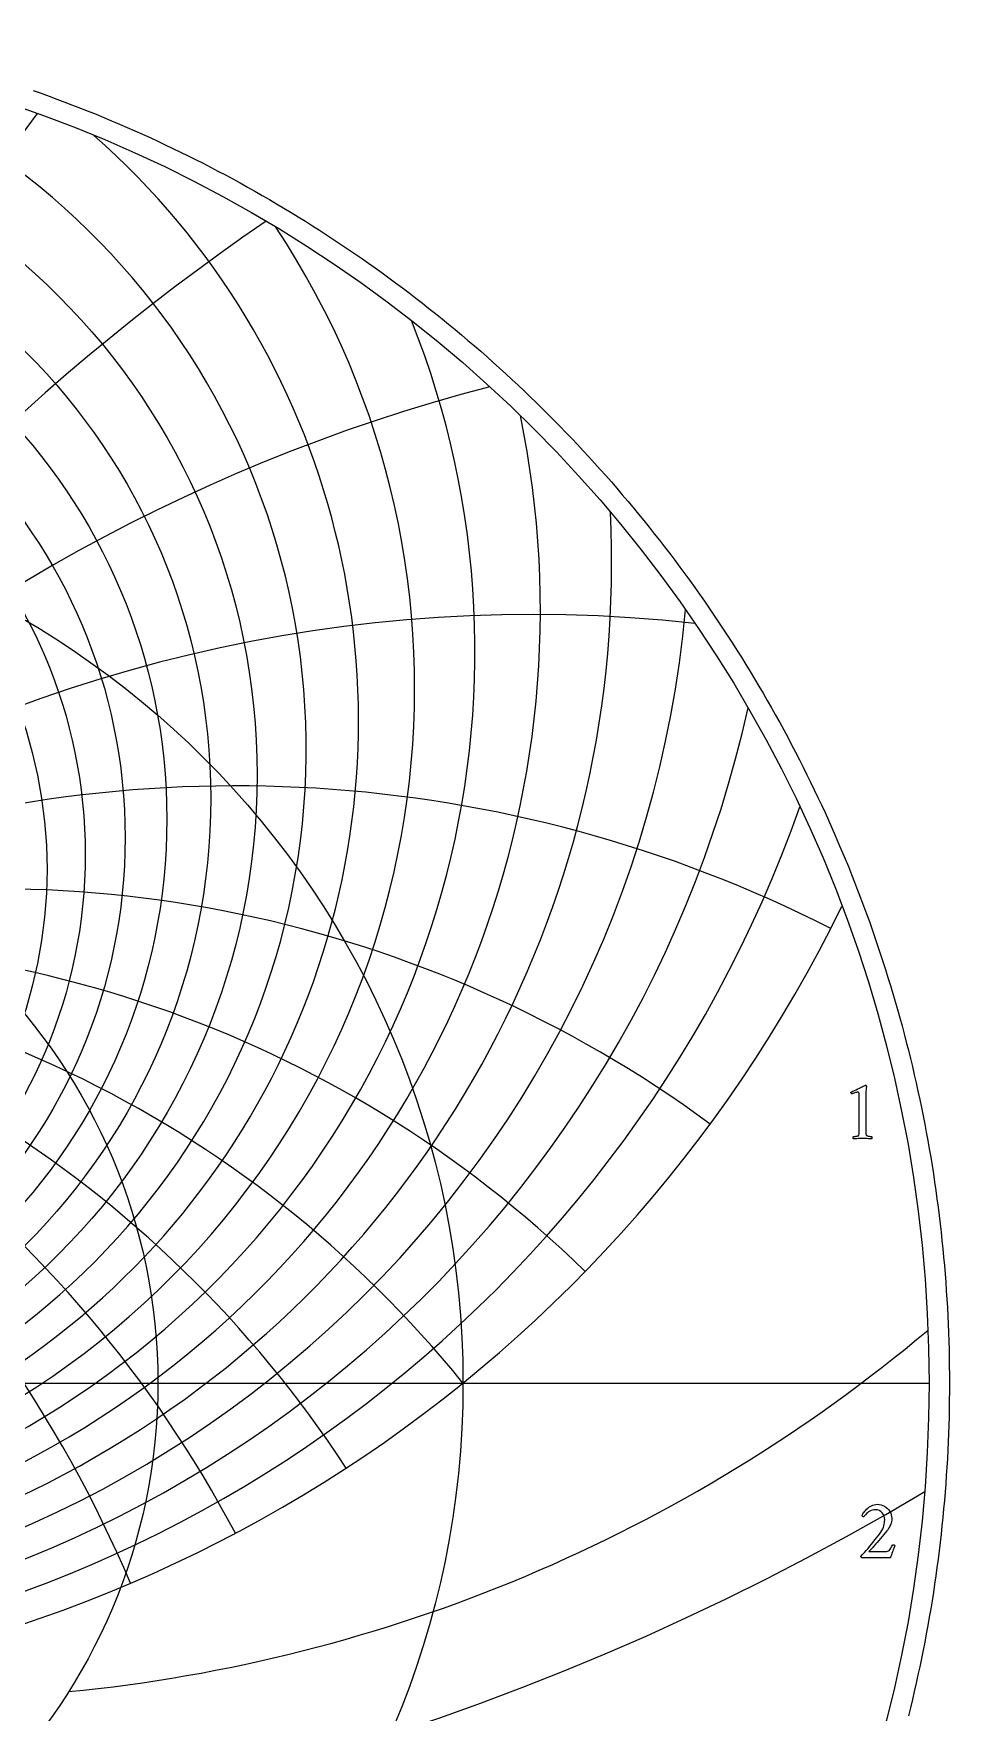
# Model space of a CAD drawing. Header units: millimetres. Extents: x -96 to 96, y -96 to 98.
# Drawn here: x 31.8 to 95.9, y -23.1 to 94.5 of the extents above; entities that cross this region are included whole.
import ezdxf

# ---------------------------------------------------------------- set-up
doc = ezdxf.new("R2010")
doc.units = ezdxf.units.MM
for name, color, linetype in [('CUT_OUTER', 1, 'Continuous'), ('ENGRAVE', 7, 'Continuous'), ('ENGRAVE_FINE', 8, 'Continuous'), ('TEXT', 5, 'Continuous')]:
    doc.layers.add(name, color=color, linetype=linetype)

msp = doc.modelspace()

# ---------------------------------------------------------------- linework, layer by layer
at = {"layer": 'CUT_OUTER'}
msp.add_lwpolyline([(31.7614, 90.5142), (32.3162, 90.3176), (32.8697, 90.1176), (33.4221, 89.9142), (33.9731, 89.7075), (34.5229, 89.4973), (35.0714, 89.2838), (35.6186, 89.0669), (36.1644, 88.8467), (36.7089, 88.6231), (37.252, 88.3962), (37.7937, 88.166), (38.334, 87.9324), (38.8728, 87.6956), (39.4101, 87.4554), (39.946, 87.2119), (40.4804, 86.9652), (41.0132, 86.7152), (41.5445, 86.4619), (42.0743, 86.2053), (42.6024, 85.9456), (43.129, 85.6825), (43.6539, 85.4163), (44.1772, 85.1468), (44.6988, 84.8742), (45.2187, 84.5983), (45.737, 84.3192), (46.2535, 84.037), (46.7682, 83.7516), (47.2813, 83.4631), (47.7925, 83.1714), (48.3019, 82.8766), (48.8095, 82.5787), (49.3153, 82.2776), (49.8192, 81.9735), (50.3213, 81.6662), (50.8214, 81.3559), (51.3196, 81.0426), (51.8159, 80.7262), (52.3103, 80.4067), (52.8027, 80.0842), (53.2931, 79.7587), (53.7815, 79.4302), (54.2678, 79.0987), (54.7521, 78.7643), (55.2344, 78.4268), (55.7146, 78.0864), (56.1927, 77.7431), (56.6686, 77.3969), (57.1425, 77.0477), (57.6141, 76.6956), (58.0836, 76.3407), (58.551, 75.9828), (59.0161, 75.6221), (59.479, 75.2586), (59.9396, 74.8922), (60.398, 74.523), (60.8542, 74.151), (61.308, 73.7762), (61.7595, 73.3987), (62.2087, 73.0183), (62.6556, 72.6353), (63.1001, 72.2494), (63.5422, 71.8609), (63.982, 71.4697), (64.4193, 71.0757), (64.8542, 70.6791), (65.2867, 70.2799), (65.7167, 69.8779), (66.1442, 69.4734), (66.5692, 69.0662), (66.9917, 68.6565), (67.4117, 68.2441), (67.8292, 67.8292), (68.2441, 67.4117), (68.6565, 66.9917), (69.0662, 66.5692), (69.4734, 66.1442), (69.8779, 65.7167), (70.2799, 65.2867), (70.6791, 64.8542), (71.0757, 64.4193), (71.4697, 63.982), (71.8609, 63.5422), (72.2494, 63.1001), (72.6353, 62.6556), (73.0183, 62.2087), (73.3987, 61.7595), (73.7762, 61.308), (74.151, 60.8542), (74.523, 60.398), (74.8922, 59.9396), (75.2586, 59.479), (75.6221, 59.0161), (75.9828, 58.551), (76.3407, 58.0836), (76.6956, 57.6141), (77.0477, 57.1425), (77.3969, 56.6686), (77.7431, 56.1927), (78.0864, 55.7146), (78.4268, 55.2344), (78.7643, 54.7521), (79.0987, 54.2678), (79.4302, 53.7815), (79.7587, 53.2931), (80.0842, 52.8027), (80.4067, 52.3103), (80.7262, 51.8159), (81.0426, 51.3196), (81.3559, 50.8214), (81.6662, 50.3213), (81.9735, 49.8192), (82.2776, 49.3153), (82.5787, 48.8095), (82.8766, 48.3019), (83.1714, 47.7925), (83.4631, 47.2813), (83.7516, 46.7682), (84.037, 46.2535), (84.3192, 45.737), (84.5983, 45.2187), (84.8742, 44.6988), (85.1468, 44.1772), (85.4163, 43.6539), (85.6825, 43.129), (85.9456, 42.6024), (86.2053, 42.0743), (86.4619, 41.5445), (86.7152, 41.0132), (86.9652, 40.4804), (87.2119, 39.946), (87.4554, 39.4101), (87.6956, 38.8728), (87.9324, 38.334), (88.166, 37.7937), (88.3962, 37.252), (88.6231, 36.7089), (88.8467, 36.1644), (89.0669, 35.6186), (89.2838, 35.0714), (89.4973, 34.5229), (89.7075, 33.9731), (89.9142, 33.4221), (90.1176, 32.8697), (90.3176, 32.3162), (90.5142, 31.7614), (90.7074, 31.2054), (90.8971, 30.6482), (91.0835, 30.0899), (91.2664, 29.5305), (91.4459, 28.9699), (91.6219, 28.4083), (91.7945, 27.8456), (91.9636, 27.2818), (92.1293, 26.717), (92.2915, 26.1512), (92.4502, 25.5844), (92.6055, 25.0167), (92.7572, 24.448), (92.9055, 23.8784), (93.0502, 23.3079), (93.1915, 22.7365), (93.3293, 22.1642), (93.4635, 21.5912), (93.5942, 21.0173), (93.7214, 20.4426), (93.8451, 19.8672), (93.9652, 19.291), (94.0818, 18.714), (94.1949, 18.1364), (94.3044, 17.5581), (94.4104, 16.9791), (94.5128, 16.3995), (94.6116, 15.8193), (94.7069, 15.2385), (94.7986, 14.6571), (94.8868, 14.0751), (94.9713, 13.4926), (95.0523, 12.9097), (95.1298, 12.3262), (95.2036, 11.7422), (95.2739, 11.1579), (95.3405, 10.5731), (95.4036, 9.9879), (95.4631, 9.4023), (95.519, 8.8164), (95.5713, 8.2301), (95.62, 7.6435), (95.6651, 7.0567), (95.7066, 6.4696), (95.7445, 5.8822), (95.7788, 5.2946), (95.8095, 4.7068), (95.8365, 4.1189), (95.86, 3.5307), (95.8799, 2.9425), (95.8961, 2.3541), (95.9087, 1.7657), (95.9178, 1.1771), (95.9232, 0.5886), (95.925, 0), (95.9232, -0.5886), (95.9178, -1.1771), (95.9087, -1.7657), (95.8961, -2.3541), (95.8799, -2.9425), (95.86, -3.5307), (95.8365, -4.1189), (95.8095, -4.7068), (95.7788, -5.2946), (95.7445, -5.8822), (95.7066, -6.4696), (95.6651, -7.0567), (95.62, -7.6435), (95.5713, -8.2301), (95.519, -8.8164), (95.4631, -9.4023), (95.4036, -9.9879), (95.3405, -10.5731), (95.2739, -11.1579), (95.2036, -11.7422), (95.1298, -12.3262), (95.0523, -12.9097), (94.9713, -13.4926), (94.8868, -14.0751), (94.7986, -14.6571), (94.7069, -15.2385), (94.6116, -15.8193), (94.5128, -16.3995), (94.4104, -16.9791), (94.3044, -17.5581), (94.1949, -18.1364), (94.0818, -18.714), (93.9652, -19.291), (93.8451, -19.8672), (93.7214, -20.4426), (93.5942, -21.0173), (93.4635, -21.5912), (93.3293, -22.1642), (93.1915, -22.7365), (93.0502, -23.3079)], dxfattribs=at)
at = {"layer": 'ENGRAVE'}
msp.add_lwpolyline([(-94.5, 0), (94.5, 0)], dxfattribs=at)
for centre, radius in [((0, 0), 94.5), ((0, 42.5683), 47.4367), ((0, 35.9715), 32.7296), ((0, 0), 61.8587), ((0, 0), 40.492)]:
    msp.add_circle(centre, radius, dxfattribs=at)
for centre, radius, start, end in [((0, 54.128), 67.2765, 168.321204, 11.678796), ((0, 76.3891), 98.2944, 205.930897, 334.069103), ((0, -50.0922), 79.5973, 39, 141), ((0, -50.0922), 79.5973, 39, 141), ((23.5668, 87.9524), 110.0796, 275.566529, 310.069655)]:
    msp.add_arc(centre, radius, start, end, dxfattribs=at)
at = {"layer": 'ENGRAVE_FINE'}
for centre, radius in [((0, 40.9497), 44.1915), ((0, 39.498), 41.1178), ((0, 38.1946), 38.1946), ((0, 37.0235), 35.4037)]:
    msp.add_circle(centre, radius, dxfattribs=at)
for centre, radius, start, end in [((0, 44.3762), 50.8778, 104.46207, 75.53793), ((218.6917, -50.0922), 232.7269, 143.3264, 172.854105), ((218.6917, -50.0922), 232.7269, 143.3264, 172.854105), ((0, 46.4002), 54.544, 131.307855, 48.692145), ((137.8665, -50.0922), 159.1945, 124.337179, 169.159346), ((137.8665, -50.0922), 159.1945, 124.337179, 169.159346), ((0, 48.6725), 58.4699, 146.48771, 33.51229), ((0, 51.2324), 62.6972, 158.307565, 21.692435), ((94.8603, -50.0922), 123.8314, 104.554259, 165.311432), ((94.8603, -50.0922), 123.8314, 104.554259, 165.311432), ((0, 57.4193), 72.2702, 177.166321, 2.833679), ((0, 61.181), 77.756, 185.179056, 354.820944), ((66.79, -50.0922), 103.9069, 83.748509, 161.246929), ((66.79, -50.0922), 103.9069, 83.748509, 161.246929), ((0, 65.5084), 83.8317, 192.562112, 347.437888), ((-45.9555, -50.0922), 91.911, 23.109812, 116.954145), ((-45.9555, -50.0922), 91.911, 23.109812, 116.954145), ((45.9555, -50.0922), 91.911, 63.045855, 156.890188), ((45.9555, -50.0922), 91.911, 63.045855, 156.890188), ((0, 70.5242), 90.6233, 199.448543, 340.551457), ((-28.971, -50.0922), 84.7056, 27.851987, 126.345474), ((-28.971, -50.0922), 84.7056, 27.851987, 126.345474), ((28.971, -50.0922), 84.7056, 53.654526, 152.148013), ((28.971, -50.0922), 84.7056, 53.654526, 152.148013), ((-14.0351, -50.0922), 80.8252, 33.097661, 134.238363), ((-14.0351, -50.0922), 80.8252, 33.097661, 134.238363), ((14.0351, -50.0922), 80.8252, 45.761637, 146.902339), ((14.0351, -50.0922), 80.8252, 45.761637, 146.902339), ((0, 150.0866), 183.6731, 239.147014, 300.852986)]:
    msp.add_arc(centre, radius, start, end, dxfattribs=at)
at = {"layer": 'TEXT'}
for points in [[(89.6125, 17.789), (89.6125, 20.1437), (89.6108, 20.2015), (89.6058, 20.2496), (89.5974, 20.2879), (89.5857, 20.3166), (89.5698, 20.3375), (89.5492, 20.3524), (89.5236, 20.3613), (89.4933, 20.3643), (89.456, 20.3615), (89.4098, 20.3531), (89.3547, 20.3392), (89.2906, 20.3196), (89.2261, 20.2982), (89.1699, 20.2786), (89.1218, 20.2609), (89.0819, 20.2451), (89.0585, 20.2671), (89.0417, 20.2913), (89.0316, 20.3177), (89.0283, 20.3464), (89.0283, 20.3468), (89.0283, 20.3479), (89.0283, 20.3498), (89.0283, 20.3524), (89.029, 20.3632), (89.0313, 20.3718), (89.035, 20.3781), (89.0402, 20.3822), (89.1589, 20.436), (89.2764, 20.4902), (89.3929, 20.5448), (89.5082, 20.5998), (89.6181, 20.6525), (89.7183, 20.7004), (89.8088, 20.7434), (89.8897, 20.7816), (89.9566, 20.8129), (90.0052, 20.8353), (90.0356, 20.8487), (90.0477, 20.8531), (90.0596, 20.8531), (90.0734, 20.8509), (90.0849, 20.8442), (90.0942, 20.833), (90.1013, 20.8174), (90.1069, 20.8002), (90.1118, 20.7846), (90.1158, 20.7704), (90.1192, 20.7578), (90.1177, 20.7486), (90.1132, 20.7212), (90.1058, 20.6756), (90.0954, 20.6117), (90.0849, 20.531), (90.0775, 20.4351), (90.073, 20.3239), (90.0715, 20.1974), (90.0715, 17.789), (90.0717, 17.7246), (90.0723, 17.6624), (90.0732, 17.6024), (90.0745, 17.5446), (90.0773, 17.4906), (90.0827, 17.4418), (90.0907, 17.3982), (90.1013, 17.3598), (90.1114, 17.3453), (90.1296, 17.3315), (90.1561, 17.3185), (90.1907, 17.3062), (90.23, 17.2952), (90.2705, 17.2861), (90.312, 17.2788), (90.3547, 17.2734), (90.3947, 17.2695), (90.4284, 17.2667), (90.4558, 17.265), (90.4769, 17.2644), (90.4849, 17.2503), (90.491, 17.2317), (90.4953, 17.2086), (90.4977, 17.181), (90.4976, 17.1534), (90.494, 17.1303), (90.4871, 17.1117), (90.4769, 17.0975), (90.3893, 17.1033), (90.3055, 17.1087), (90.2254, 17.1137), (90.149, 17.1184), (90.073, 17.1223), (89.994, 17.1251), (89.912, 17.1268), (89.8271, 17.1273), (89.7455, 17.1268), (89.6676, 17.1251), (89.5935, 17.1223), (89.5231, 17.1184), (89.4519, 17.1137), (89.3755, 17.1087), (89.2939, 17.1033), (89.2071, 17.0975), (89.1969, 17.1117), (89.19, 17.1303), (89.1864, 17.1534), (89.1863, 17.181), (89.1887, 17.2086), (89.193, 17.2317), (89.1991, 17.2503), (89.2071, 17.2644), (89.2282, 17.265), (89.2556, 17.2667), (89.2893, 17.2695), (89.3293, 17.2734), (89.372, 17.2788), (89.4135, 17.2861), (89.454, 17.2952), (89.4933, 17.3062), (89.5275, 17.3185), (89.5529, 17.3315), (89.5693, 17.3453), (89.5767, 17.3598), (89.5875, 17.3982), (89.5961, 17.4418), (89.6024, 17.4906), (89.6065, 17.5446), (89.6091, 17.6024), (89.611, 17.6624), (89.6121, 17.7246), (89.6125, 17.789)], [(92.1135, -11.3589), (92.0833, -11.4329), (92.0524, -11.5117), (92.0207, -11.5953), (91.9883, -11.6838), (91.9563, -11.773), (91.9257, -11.8589), (91.8967, -11.9414), (91.8691, -12.0206), (91.8445, -12.0918), (91.8244, -12.1503), (91.8087, -12.1961), (91.7976, -12.2293), (89.7826, -12.2293), (89.7735, -12.2224), (89.764, -12.2136), (89.7541, -12.203), (89.7439, -12.1905), (89.7348, -12.1777), (89.7282, -12.1659), (89.7243, -12.1553), (89.723, -12.1458), (89.846, -12.0072), (89.9704, -11.8656), (90.0964, -11.7211), (90.2238, -11.5735), (90.3505, -11.4249), (90.4741, -11.2769), (90.5949, -11.1298), (90.7126, -10.9834), (90.8247, -10.8403), (90.9287, -10.7032), (91.0244, -10.572), (91.112, -10.4468), (91.1934, -10.3198), (91.2588, -10.2009), (91.3082, -10.0903), (91.3415, -9.9878), (91.3637, -9.8883), (91.3795, -9.7866), (91.389, -9.6827), (91.3922, -9.5765), (91.3808, -9.4334), (91.3467, -9.3023), (91.2899, -9.183), (91.2104, -9.0757), (91.1133, -8.9871), (91.004, -8.9237), (90.8823, -8.8857), (90.7484, -8.8731), (90.6358, -8.8794), (90.5308, -8.8984), (90.4332, -8.9301), (90.343, -8.9744), (90.2607, -9.0262), (90.1865, -9.0802), (90.1206, -9.1365), (90.0628, -9.195), (90.0136, -9.2509), (89.9734, -9.2993), (89.9421, -9.3403), (89.9197, -9.3738), (89.9017, -9.3714), (89.8832, -9.3641), (89.8644, -9.352), (89.8452, -9.3351), (89.8283, -9.317), (89.8162, -9.3015), (89.8089, -9.2887), (89.8065, -9.2784), (89.8193, -9.2469), (89.84, -9.2061), (89.8685, -9.156), (89.9048, -9.0966), (89.949, -9.0318), (90.001, -8.9655), (90.0608, -8.8976), (90.1284, -8.8283), (90.2027, -8.7609), (90.2826, -8.6987), (90.3681, -8.6417), (90.4592, -8.5899), (90.5559, -8.5469), (90.6582, -8.5161), (90.7661, -8.4977), (90.8795, -8.4915), (91.0164, -8.5003), (91.147, -8.5266), (91.2713, -8.5703), (91.3892, -8.6316), (91.498, -8.7067), (91.5949, -8.7918), (91.6798, -8.887), (91.7528, -8.9923), (91.8115, -9.1044), (91.8534, -9.2203), (91.8786, -9.3399), (91.887, -9.4632), (91.8814, -9.5865), (91.8646, -9.7061), (91.8367, -9.822), (91.7976, -9.9342), (91.7487, -10.0426), (91.6917, -10.1473), (91.6265, -10.2483), (91.5531, -10.3455), (91.449, -10.4727), (91.3393, -10.6041), (91.224, -10.7395), (91.1031, -10.879), (90.981, -11.0184), (90.8624, -11.1532), (90.7471, -11.2837), (90.6351, -11.4096), (90.5304, -11.5271), (90.4369, -11.6324), (90.3545, -11.7253), (90.2834, -11.806), (91.4399, -11.806), (91.5224, -11.7991), (91.5971, -11.7784), (91.664, -11.744), (91.723, -11.6957), (91.7772, -11.6333), (91.8296, -11.5564), (91.8801, -11.4649), (91.9287, -11.3589), (91.9373, -11.3433), (91.9511, -11.3321), (91.9701, -11.3254), (91.9943, -11.3231), (92.0047, -11.3239), (92.0181, -11.3261), (92.0345, -11.3299), (92.0539, -11.3351), (92.0733, -11.341), (92.0897, -11.347), (92.1031, -11.353), (92.1135, -11.3589)]]:
    msp.add_lwpolyline(points, close=True, dxfattribs=at)

doc.saveas('drawing.dxf')
